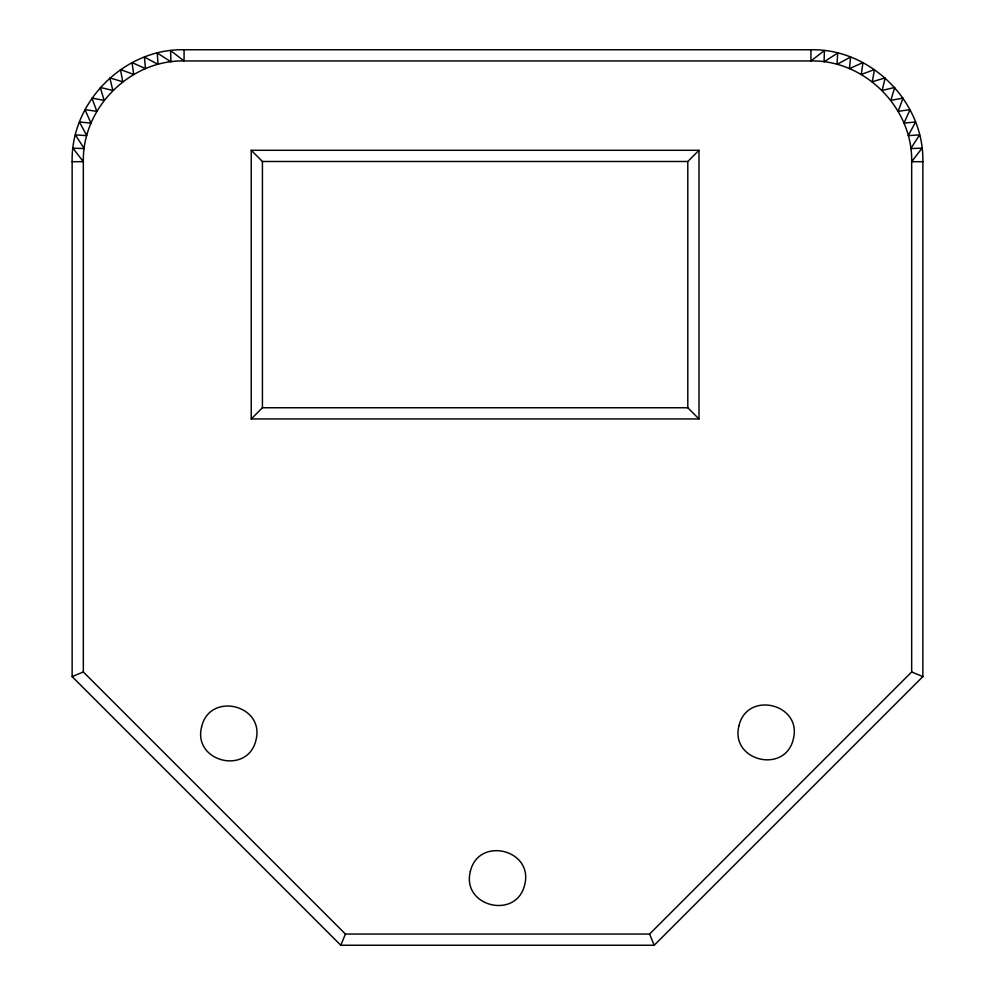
<?xml version="1.0" encoding="UTF-8"?>
<svg xmlns="http://www.w3.org/2000/svg" width="995" height="995" viewBox="0 0 995 995"><rect width="100%" height="100%" fill="white"/><g stroke="black" fill="none" stroke-linecap="round" stroke-linejoin="round"><path stroke-width="1.49" d="M72.137 161.688C70.832 101.863 124.251 48.444 184.075 49.75L810.925 49.75C870.749 48.444 924.168 101.863 922.862 161.688L922.862 676.6L654.212 945.25L340.787 945.25L72.137 676.6L72.137 161.688L83.331 161.688C82.199 107.833 130.221 59.812 184.075 60.944L810.925 60.944C864.779 59.812 912.801 107.833 911.669 161.688L911.669 671.961L649.573 934.056L345.427 934.056L83.331 671.961L83.331 161.688L72.958 148.193L84.189 148.541L75.396 134.897L86.764 135.619L79.413 121.999L91.005 123.131L84.961 109.661L96.826 111.316L91.95 98.095L104.152 100.358L100.284 87.46L112.833 90.445L109.848 77.896L122.746 81.764L120.482 69.563L133.703 74.438L132.049 62.573L145.519 68.618L144.387 57.026L158.006 64.376L157.285 53.009L170.929 61.802L170.58 50.571L184.075 60.944L184.075 49.75M340.787 945.25L345.427 934.056M251.237 418.945L262.431 407.751L687.794 407.751L698.987 418.945L698.987 150.295L251.237 150.295L251.237 418.945L698.987 418.945M251.237 150.295L262.431 161.488L687.794 161.488L698.987 150.295M72.137 676.6L83.331 671.961M922.862 161.688L911.669 161.688L922.042 148.193L910.811 148.541L919.604 134.897L908.236 135.619L915.587 121.999L903.995 123.131L910.039 109.661L898.174 111.316L903.05 98.095L890.848 100.358L894.716 87.46L882.167 90.445L885.152 77.896L872.254 81.764L874.518 69.563L861.297 74.438L862.951 62.573L849.481 68.618L850.613 57.026L836.994 64.376L837.715 53.009L824.071 61.802L824.42 50.571L810.925 60.944L810.925 49.75M911.669 671.961L922.862 676.6M649.573 934.056L654.212 945.25M687.794 161.488L687.794 407.751M262.431 161.488L262.431 407.751M201.624 726.748C192.508 761.946 247.693 775.553 255.964 740.143C265.093 704.957 209.908 691.351 201.624 726.748M470.349 871.396C461.232 906.582 516.405 920.188 524.688 884.779C533.805 849.593 478.632 835.987 470.349 871.396M738.974 725.716C729.857 760.901 785.043 774.508 793.326 739.111C802.443 703.913 747.257 690.306 738.974 725.716"/></g></svg>
